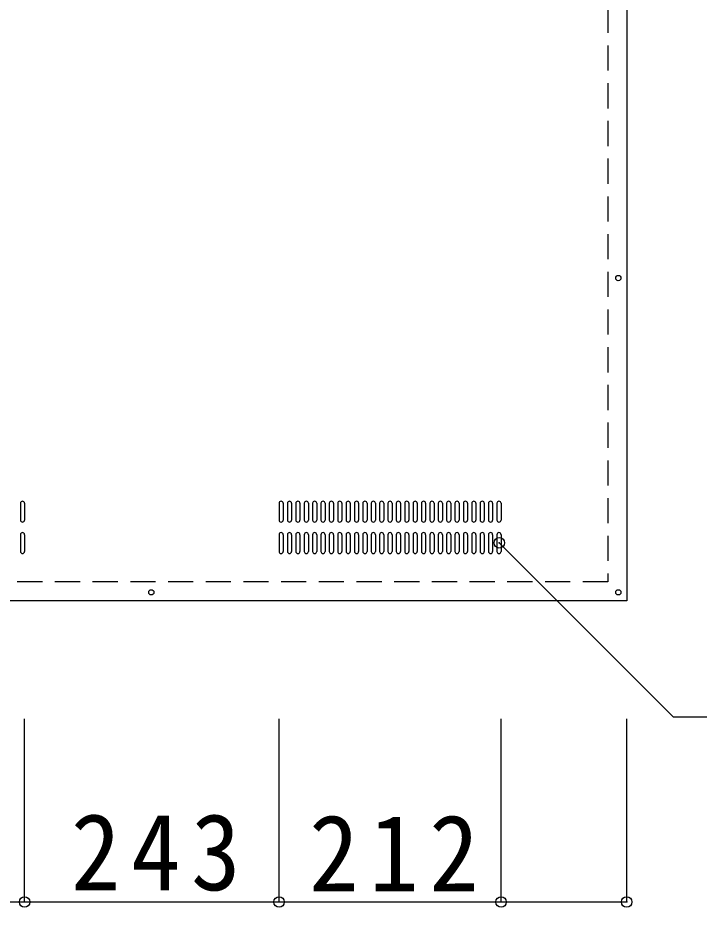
# Model space of a CAD drawing. Units: millimetres at full size, sheet at 1:20; details may follow other scales. Extents: x -3835 to 3448, y -4321 to 4350.
# Drawn here: x 1554 to 2204, y 1955 to 2804 of the extents above; entities that cross this region are included whole.
import ezdxf

# ---------------------------------------------------------------- set-up
doc = ezdxf.new("R2010")
doc.units = ezdxf.units.MM
doc.header["$LTSCALE"] = 20
doc.header["$PDMODE"] = 32
doc.header["$PDSIZE"] = 10
doc.linetypes.add('DASHED1', pattern=[1.8, 1.2, -0.6])
doc.layers.add('0-0', color=7, linetype='Continuous')
doc.styles.add('ＭＳ ゴシック', font='')
doc.styles.get('ＭＳ ゴシック').set_extended_font_data('MS Gothic')

msp = doc.modelspace()

# ---------------------------------------------------------------- linework, layer by layer
at = {"layer": '0-0'}
for p, q in [((2135.01, 3155.24), (2135.01, 2247.24)), ((1556.01, 2340.24), (1556.01, 2324.24)), ((1560.01, 2340.24), (1560.01, 2324.24)), ((1803.01, 2340.24), (1803.01, 2324.24)), ((1807.01, 2340.24), (1807.01, 2324.24)), ((1811.01, 2340.24), (1811.01, 2324.24)), ((1815.01, 2340.24), (1815.01, 2324.24)), ((1819.01, 2340.24), (1819.01, 2324.24)), ((1823.01, 2340.24), (1823.01, 2324.24)), ((1827.01, 2340.24), (1827.01, 2324.24)), ((1831.01, 2340.24), (1831.01, 2324.24)), ((1835.01, 2340.24), (1835.01, 2324.24)), ((1839.01, 2340.24), (1839.01, 2324.24)), ((1843.01, 2340.24), (1843.01, 2324.24)), ((1847.01, 2340.24), (1847.01, 2324.24)), ((1851.01, 2340.24), (1851.01, 2324.24)), ((1855.01, 2340.24), (1855.01, 2324.24)), ((1859.01, 2340.24), (1859.01, 2324.24)), ((1863.01, 2340.24), (1863.01, 2324.24)), ((1867.01, 2340.24), (1867.01, 2324.24)), ((1871.01, 2340.24), (1871.01, 2324.24)), ((1875.01, 2340.24), (1875.01, 2324.24)), ((1879.01, 2340.24), (1879.01, 2324.24)), ((1883.01, 2340.24), (1883.01, 2324.24)), ((1887.01, 2340.24), (1887.01, 2324.24)), ((1891.01, 2340.24), (1891.01, 2324.24)), ((1895.01, 2340.24), (1895.01, 2324.24)), ((1899.01, 2340.24), (1899.01, 2324.24)), ((1903.01, 2340.24), (1903.01, 2324.24)), ((1907.01, 2340.24), (1907.01, 2324.24)), ((1911.01, 2340.24), (1911.01, 2324.24)), ((1915.01, 2340.24), (1915.01, 2324.24)), ((1919.01, 2340.24), (1919.01, 2324.24)), ((1923.01, 2340.24), (1923.01, 2324.24)), ((1927.01, 2340.24), (1927.01, 2324.24)), ((1931.01, 2340.24), (1931.01, 2324.24)), ((1935.01, 2340.24), (1935.01, 2324.24)), ((1939.01, 2340.24), (1939.01, 2324.24)), ((1943.01, 2340.24), (1943.01, 2324.24)), ((1947.01, 2340.24), (1947.01, 2324.24)), ((1951.01, 2340.24), (1951.01, 2324.24)), ((1955.01, 2340.24), (1955.01, 2324.24)), ((1959.01, 2340.24), (1959.01, 2324.24)), ((1963.01, 2340.24), (1963.01, 2324.24)), ((1967.01, 2340.24), (1967.01, 2324.24)), ((1971.01, 2340.24), (1971.01, 2324.24)), ((1975.01, 2340.24), (1975.01, 2324.24)), ((1979.01, 2340.24), (1979.01, 2324.24)), ((1983.01, 2340.24), (1983.01, 2324.24)), ((1987.01, 2340.24), (1987.01, 2324.24)), ((1991.01, 2340.24), (1991.01, 2324.24)), ((1995.01, 2340.24), (1995.01, 2324.24)), ((1999.01, 2340.24), (1999.01, 2324.24)), ((2003.01, 2340.24), (2003.01, 2324.24)), ((2007.01, 2340.24), (2007.01, 2324.24)), ((2011.01, 2340.24), (2011.01, 2324.24)), ((2015.01, 2340.24), (2015.01, 2324.24)), ((1556.01, 2310.24), (1556.01, 2294.24)), ((1560.01, 2310.24), (1560.01, 2294.24)), ((1803.01, 2310.24), (1803.01, 2294.24)), ((1807.01, 2310.24), (1807.01, 2294.24)), ((1811.01, 2310.24), (1811.01, 2294.24)), ((1815.01, 2310.24), (1815.01, 2294.24)), ((1819.01, 2310.24), (1819.01, 2294.24)), ((1823.01, 2310.24), (1823.01, 2294.24)), ((1827.01, 2310.24), (1827.01, 2294.24)), ((1831.01, 2310.24), (1831.01, 2294.24)), ((1835.01, 2310.24), (1835.01, 2294.24)), ((1839.01, 2310.24), (1839.01, 2294.24)), ((1843.01, 2310.24), (1843.01, 2294.24)), ((1847.01, 2310.24), (1847.01, 2294.24)), ((1851.01, 2310.24), (1851.01, 2294.24)), ((1855.01, 2310.24), (1855.01, 2294.24)), ((1859.01, 2310.24), (1859.01, 2294.24)), ((1863.01, 2310.24), (1863.01, 2294.24)), ((1867.01, 2310.24), (1867.01, 2294.24)), ((1871.01, 2310.24), (1871.01, 2294.24)), ((1875.01, 2310.24), (1875.01, 2294.24)), ((1879.01, 2310.24), (1879.01, 2294.24)), ((1883.01, 2310.24), (1883.01, 2294.24)), ((1887.01, 2310.24), (1887.01, 2294.24)), ((1891.01, 2310.24), (1891.01, 2294.24)), ((1895.01, 2310.24), (1895.01, 2294.24)), ((1899.01, 2310.24), (1899.01, 2294.24)), ((1903.01, 2310.24), (1903.01, 2294.24)), ((1907.01, 2310.24), (1907.01, 2294.24)), ((1911.01, 2310.24), (1911.01, 2294.24)), ((1915.01, 2310.24), (1915.01, 2294.24)), ((1919.01, 2310.24), (1919.01, 2294.24)), ((1923.01, 2310.24), (1923.01, 2294.24)), ((1927.01, 2310.24), (1927.01, 2294.24)), ((1931.01, 2310.24), (1931.01, 2294.24)), ((1935.01, 2310.24), (1935.01, 2294.24)), ((1939.01, 2310.24), (1939.01, 2294.24)), ((1943.01, 2310.24), (1943.01, 2294.24)), ((1947.01, 2310.24), (1947.01, 2294.24)), ((1951.01, 2310.24), (1951.01, 2294.24)), ((1955.01, 2310.24), (1955.01, 2294.24)), ((1959.01, 2310.24), (1959.01, 2294.24)), ((1963.01, 2310.24), (1963.01, 2294.24)), ((1967.01, 2310.24), (1967.01, 2294.24)), ((1971.01, 2310.24), (1971.01, 2294.24)), ((1975.01, 2310.24), (1975.01, 2294.24)), ((1979.01, 2310.24), (1979.01, 2294.24)), ((1983.01, 2310.24), (1983.01, 2294.24)), ((1987.01, 2310.24), (1987.01, 2294.24)), ((1991.01, 2310.24), (1991.01, 2294.24)), ((1995.01, 2310.24), (1995.01, 2294.24)), ((1999.01, 2310.24), (1999.01, 2294.24)), ((2003.01, 2310.24), (2003.01, 2294.24)), ((2007.01, 2310.24), (2007.01, 2294.24)), ((2011.01, 2310.24), (2011.01, 2294.24)), ((2015.01, 2310.24), (2015.01, 2294.24)), ((2013.36, 2302.54), (2179.36, 2136.54)), ((2135.01, 2247.24), (298.01, 2247.24)), ((1560.01, 1959.65), (1560.01, 2134.63)), ((1803.01, 1959.65), (1803.01, 2134.63)), ((2015.01, 1959.65), (2015.01, 2134.63)), ((2135.01, 1959.65), (2135.01, 2134.63)), ((2179.36, 2136.54), (2529.35, 2136.54)), ((1348.01, 1959.65), (1560.01, 1959.65)), ((1560.01, 1959.65), (1803.01, 1959.65)), ((1803.01, 1959.65), (2015.01, 1959.65)), ((2015.01, 1959.65), (2135.01, 1959.65))]:
    msp.add_line(p, q, dxfattribs=at)
at = {"layer": '0-0', "linetype": 'DASHED1'}
for p, q in [((2117.01, 3137.24), (2117.01, 2265.24)), ((2117.01, 2265.24), (298.01, 2265.24))]:
    msp.add_line(p, q, dxfattribs=at)
at = {"layer": '0-0'}
for centre in [(2127.01, 2555.24), (1681.01, 2255.24), (2127.01, 2255.24)]:
    msp.add_circle(centre, 2.5, dxfattribs=at)
for centre, start, end in [((1558.01, 2340.24), 0, 180), ((1805.01, 2340.24), 0, 180), ((1813.01, 2340.24), 0, 180), ((1821.01, 2340.24), 0, 180), ((1829.01, 2340.24), 0, 180), ((1837.01, 2340.24), 0, 180), ((1845.01, 2340.24), 0, 180), ((1853.01, 2340.24), 0, 180), ((1861.01, 2340.24), 0, 180), ((1869.01, 2340.24), 0, 180), ((1877.01, 2340.24), 0, 180), ((1885.01, 2340.24), 0, 180), ((1893.01, 2340.24), 0, 180), ((1901.01, 2340.24), 0, 180), ((1909.01, 2340.24), 0, 180), ((1917.01, 2340.24), 0, 180), ((1925.01, 2340.24), 0, 180), ((1933.01, 2340.24), 0, 180), ((1941.01, 2340.24), 0, 180), ((1949.01, 2340.24), 0, 180), ((1957.01, 2340.24), 0, 180), ((1965.01, 2340.24), 0, 180), ((1973.01, 2340.24), 0, 180), ((1981.01, 2340.24), 0, 180), ((1989.01, 2340.24), 0, 180), ((1997.01, 2340.24), 0, 180), ((2005.01, 2340.24), 0, 180), ((2013.01, 2340.24), 0, 180), ((1558.01, 2324.24), 180, 0), ((1805.01, 2324.24), 180, 0), ((1813.01, 2324.24), 180, 0), ((1821.01, 2324.24), 180, 0), ((1829.01, 2324.24), 180, 0), ((1837.01, 2324.24), 180, 0), ((1845.01, 2324.24), 180, 0), ((1853.01, 2324.24), 180, 0), ((1861.01, 2324.24), 180, 0), ((1869.01, 2324.24), 180, 0), ((1877.01, 2324.24), 180, 0), ((1885.01, 2324.24), 180, 0), ((1893.01, 2324.24), 180, 0), ((1901.01, 2324.24), 180, 0), ((1909.01, 2324.24), 180, 0), ((1917.01, 2324.24), 180, 0), ((1925.01, 2324.24), 180, 0), ((1933.01, 2324.24), 180, 0), ((1941.01, 2324.24), 180, 0), ((1949.01, 2324.24), 180, 0), ((1957.01, 2324.24), 180, 0), ((1965.01, 2324.24), 180, 0), ((1973.01, 2324.24), 180, 0), ((1981.01, 2324.24), 180, 0), ((1989.01, 2324.24), 180, 0), ((1997.01, 2324.24), 180, 0), ((2005.01, 2324.24), 180, 0), ((2013.01, 2324.24), 180, 0), ((1558.01, 2310.24), 0, 180), ((1805.01, 2310.24), 0, 180), ((1813.01, 2310.24), 0, 180), ((1821.01, 2310.24), 0, 180), ((1829.01, 2310.24), 0, 180), ((1837.01, 2310.24), 0, 180), ((1845.01, 2310.24), 0, 180), ((1853.01, 2310.24), 0, 180), ((1861.01, 2310.24), 0, 180), ((1869.01, 2310.24), 0, 180), ((1877.01, 2310.24), 0, 180), ((1885.01, 2310.24), 0, 180), ((1893.01, 2310.24), 0, 180), ((1901.01, 2310.24), 0, 180), ((1909.01, 2310.24), 0, 180), ((1917.01, 2310.24), 0, 180), ((1925.01, 2310.24), 0, 180), ((1933.01, 2310.24), 0, 180), ((1941.01, 2310.24), 0, 180), ((1949.01, 2310.24), 0, 180), ((1957.01, 2310.24), 0, 180), ((1965.01, 2310.24), 0, 180), ((1973.01, 2310.24), 0, 180), ((1981.01, 2310.24), 0, 180), ((1989.01, 2310.24), 0, 180), ((1997.01, 2310.24), 0, 180), ((2005.01, 2310.24), 0, 180), ((2013.01, 2310.24), 0, 180), ((1558.01, 2294.24), 180, 0), ((1805.01, 2294.24), 180, 0), ((1813.01, 2294.24), 180, 0), ((1821.01, 2294.24), 180, 0), ((1829.01, 2294.24), 180, 0), ((1837.01, 2294.24), 180, 0), ((1845.01, 2294.24), 180, 0), ((1853.01, 2294.24), 180, 0), ((1861.01, 2294.24), 180, 0), ((1869.01, 2294.24), 180, 0), ((1877.01, 2294.24), 180, 0), ((1885.01, 2294.24), 180, 0), ((1893.01, 2294.24), 180, 0), ((1901.01, 2294.24), 180, 0), ((1909.01, 2294.24), 180, 0), ((1917.01, 2294.24), 180, 0), ((1925.01, 2294.24), 180, 0), ((1933.01, 2294.24), 180, 0), ((1941.01, 2294.24), 180, 0), ((1949.01, 2294.24), 180, 0), ((1957.01, 2294.24), 180, 0), ((1965.01, 2294.24), 180, 0), ((1973.01, 2294.24), 180, 0), ((1981.01, 2294.24), 180, 0), ((1989.01, 2294.24), 180, 0), ((1997.01, 2294.24), 180, 0), ((2005.01, 2294.24), 180, 0), ((2013.01, 2294.24), 180, 0)]:
    msp.add_arc(centre, 2, start, end, dxfattribs=at)
for p in [(2013.36, 2302.54), (1560.01, 1959.65), (1803.01, 1959.65), (2015.01, 1959.65), (2135.01, 1959.65)]:
    msp.add_point(p, dxfattribs=at)

# ---------------------------------------------------------------- texts
at = {"layer": '0-0', "char_height": 73.31, "attachment_point": 7, "style": 'ＭＳ ゴシック'}
for s, insert in [('\\T1.21;\\W0.95;243', (1604.27, 1969.65)), ('\\T1.21;\\W0.95;212', (1831.77, 1969.65))]:
    msp.add_mtext(s, dxfattribs=dict(at, insert=insert))

doc.saveas('drawing.dxf')
